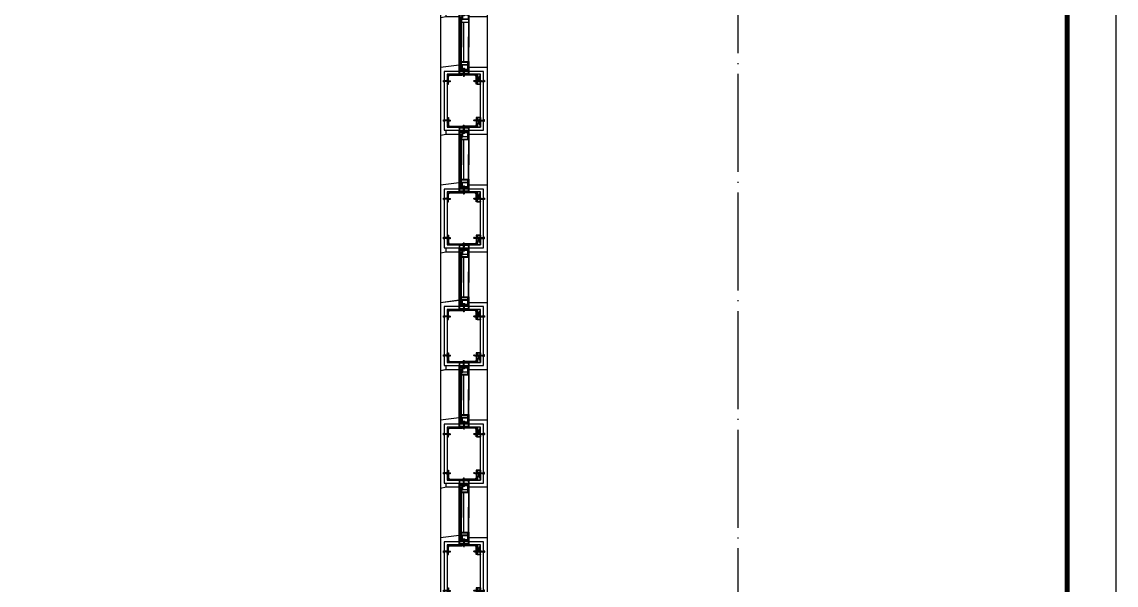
# Model space of a CAD drawing. Extents: x 6843040 to 15500510, y -6507076 to -4940511.
# Drawn here: x 7660566 to 7666151, y -6167665 to -6164792 of the extents above; entities that cross this region are included whole.
import ezdxf

# ---------------------------------------------------------------- set-up
doc = ezdxf.new("R2010")
doc.units = 0
doc.header["$LTSCALE"] = 1000
doc.header["$MEASUREMENT"] = 0
for name, pattern in [('CENTER', [50.8, 31.75, -6.35, 6.35, -6.35]), ('DASHED', [0.75, 0.5, -0.25]), ('DOTE', [2.42, 2, -0.2, 0.02, -0.2]), ('LG', [4.1, 4, 0.1])]:
    doc.linetypes.add(name, pattern=pattern)
for name, color, linetype in [('COLUMN', 10, 'Continuous'), ('DOTE', 8, 'DOTE'), ('GC', 3, 'Continuous'), ('LT-dim 1', 3, 'Continuous'), ('LT-dim 1000', 3, 'Continuous'), ('LT-石材', 32, 'Continuous'), ('LT-紧固件', 253, 'Continuous'), ('LT-细线', 1, 'Continuous'), ('LT_紧固件', 13, 'Continuous'), ('PUB_TITLE', 4, 'Continuous'), ('WINDOW', 4, 'Continuous'), ('XC', 61, 'Continuous'), ('XINGCAI', 4, 'LG'), ('XX', 8, 'DASHED'), ('批荡层', 213, 'Continuous'), ('金属填充', 9, 'Continuous')]:
    doc.layers.add(name, color=color, linetype=linetype)
doc.layers.add('KSD-Glass(玻璃)', color=10, linetype='Continuous', lineweight=25)
doc.layers.add('KSD-Hatch（填充）', color=8, linetype='Continuous', lineweight=5)
pattern_1 = [(45, (-6212581.3188, 145460.77), (0.5051394068, 1.852177825), [2.38125, -0.47625, 0, -0.47625])]

# ---------------------------------------------------------------- blocks, each defined once
blk = doc.blocks.new('*U299')
at = {"layer": 'KSD-Glass(玻璃)'}
blk.add_lwpolyline([(-155.4, 10.5), (-1, 10.5), (0, 9.5), (0, 5.5), (-1, 4.5), (-155.4, 4.5)], dxfattribs=at)
at = {"layer": 'KSD-Hatch（填充）'}
for p, q in [((0, 9.5), (-155.4, 9.5)), ((0, 5.5), (-155.4, 5.5))]:
    blk.add_line(p, q, dxfattribs=at)
blk = doc.blocks.new('ST4.8×32六角法兰面自攻自钻螺钉')
at = {"layer": 'LT-紧固件', "color": 1, "linetype": 'CENTER', "ltscale": 3}
blk.add_line((-5.1, 0), (33, 0), dxfattribs=at)
at = {"layer": 'LT-紧固件', "linetype": 'ByBlock', "ltscale": 5}
for p, q in [((-4.5, 2.7), (-4.5, -2.7)), ((-4, 3.6), (-1, 3.6)), ((-4, 1.8), (-1, 1.8)), ((-0.8, 4.9), (-1, 3.6)), ((-1, 3.6), (-1, -3.6)), ((-0.8, 2.2), (-1, 1.8)), ((-0.8, 4.9), (-0.8, -4.9)), ((-0.5, 5.2), (0, 5.2)), ((0, 5.2), (0, -5.2)), ((2.2, 1.8), (0, 1.8)), ((2.6, 2.4), (2.2, 1.8)), ((2.7, -1.8), (2.2, 1.8)), ((2.6, 2.4), (3, 1.8)), ((3.1, -2.4), (2.6, 2.4)), ((3.8, 1.8), (3, 1.8)), ((3.5, -1.8), (3, 1.8)), ((4.2, 2.4), (3.8, 1.8)), ((4.3, -1.8), (3.8, 1.8)), ((4.2, 2.4), (4.6, 1.8)), ((4.7, -2.4), (4.2, 2.4)), ((5.4, 1.8), (4.6, 1.8)), ((5.1, -1.8), (4.6, 1.8)), ((5.8, 2.4), (5.4, 1.8)), ((5.9, -1.8), (5.4, 1.8)), ((5.8, 2.4), (6.2, 1.8)), ((6.3, -2.4), (5.8, 2.4)), ((7, 1.8), (6.2, 1.8)), ((6.7, -1.8), (6.2, 1.8)), ((7.4, 2.4), (7, 1.8)), ((7.5, -1.8), (7, 1.8)), ((7.4, 2.4), (7.8, 1.8)), ((7.9, -2.4), (7.4, 2.4)), ((8.6, 1.8), (7.8, 1.8)), ((8.3, -1.8), (7.8, 1.8)), ((9, 2.4), (8.6, 1.8)), ((9.1, -1.8), (8.6, 1.8)), ((9, 2.4), (9.4, 1.8)), ((9.5, -2.4), (9, 2.4)), ((10.2, 1.8), (9.4, 1.8)), ((9.9, -1.8), (9.4, 1.8)), ((10.6, 2.4), (10.2, 1.8)), ((10.7, -1.8), (10.2, 1.8)), ((10.6, 2.4), (11, 1.8)), ((11.1, -2.4), (10.6, 2.4)), ((11.8, 1.8), (11, 1.8)), ((11.5, -1.8), (11, 1.8)), ((12.2, 2.4), (11.8, 1.8)), ((12.3, -1.8), (11.8, 1.8)), ((12.7, -2.4), (12.2, 2.4)), ((12.2, 2.4), (12.6, 1.8)), ((13.1, -1.8), (12.6, 1.8)), ((13.4, 1.8), (12.6, 1.8)), ((13.8, 2.4), (13.4, 1.8)), ((13.9, -1.8), (13.4, 1.8)), ((14.3, -2.4), (13.8, 2.4)), ((13.8, 2.4), (14.2, 1.8)), ((14.7, -1.8), (14.2, 1.8)), ((15, 1.8), (14.2, 1.8)), ((15.4, 2.4), (15, 1.8)), ((15.5, -1.8), (15, 1.8)), ((15.9, -2.4), (15.4, 2.4)), ((15.4, 2.4), (15.8, 1.8)), ((16.3, -1.8), (15.8, 1.8)), ((16.6, 1.8), (15.8, 1.8)), ((17, 2.4), (16.6, 1.8)), ((17.1, -1.8), (16.6, 1.8)), ((17.5, -2.4), (17, 2.4)), ((17, 2.4), (17.4, 1.8)), ((17.9, -1.8), (17.4, 1.8)), ((18.2, 1.8), (17.4, 1.8)), ((18.6, 2.4), (18.2, 1.8)), ((18.7, -1.8), (18.2, 1.8)), ((18.6, 2.4), (19, 1.8)), ((19.1, -2.4), (18.6, 2.4)), ((19.5, -1.8), (19, 1.8)), ((19.8, 1.8), (19, 1.8)), ((20.2, 2.4), (19.8, 1.8)), ((20.3, -1.8), (19.8, 1.8)), ((20.2, 2.4), (20.6, 1.8)), ((20.7, -2.4), (20.2, 2.4)), ((21.4, 1.8), (20.6, 1.8)), ((21.1, -1.8), (20.6, 1.8)), ((21.8, 2.4), (21.4, 1.8)), ((21.9, -1.8), (21.4, 1.8)), ((22.3, -2.4), (21.8, 2.4)), ((21.8, 2.4), (22.2, 1.8)), ((23, 1.8), (22.2, 1.8)), ((22.7, -1.8), (22.2, 1.8)), ((23.4, 2.4), (23, 1.8)), ((23.2, 0.4), (23, 1.8)), ((23.6, 0.7), (23.4, 2.4)), ((23.4, 2.4), (23.8, 1.8)), ((24.6, 1.8), (23.8, 1.8)), ((23.9, 0.7), (23.8, 1.8)), ((25, 2.4), (24.6, 1.8)), ((24.8, 0.7), (24.6, 1.8)), ((25.2, 0.7), (25, 2.4)), ((25, 2.4), (25.4, 1.8)), ((25.5, 0.7), (25.4, 1.8)), ((25.4, 1.8), (30.6, 1.8)), ((32, 0), (30.6, 1.8)), ((32, 0), (30.6, -1.8)), ((-4, -1.8), (-1, -1.8)), ((-4, -3.6), (-1, -3.6)), ((-0.8, -2.3), (-1, -1.8)), ((-0.8, -4.9), (-1, -3.6)), ((-0.5, -5.2), (0, -5.2)), ((1.1, -1.8), (0, -1.8)), ((1, -0.9), (1.7, -0.7)), ((1.1, -1.8), (1, -0.9)), ((1.5, -2.4), (1.1, -1.8)), ((1.5, -2.4), (1.3, -0.8)), ((1.5, -2.4), (1.9, -1.8)), ((1.9, -1.8), (1.7, -0.7)), ((2.7, -1.8), (1.9, -1.8)), ((3.1, -2.4), (2.7, -1.8)), ((3.1, -2.4), (3.5, -1.8)), ((4.3, -1.8), (3.5, -1.8)), ((4.7, -2.4), (4.3, -1.8)), ((4.7, -2.4), (5.1, -1.8)), ((5.9, -1.8), (5.1, -1.8)), ((6.3, -2.4), (5.9, -1.8)), ((6.3, -2.4), (6.7, -1.8)), ((7.5, -1.8), (6.7, -1.8)), ((7.9, -2.4), (7.5, -1.8)), ((7.9, -2.4), (8.3, -1.8)), ((9.1, -1.8), (8.3, -1.8)), ((9.5, -2.4), (9.1, -1.8)), ((9.5, -2.4), (9.9, -1.8)), ((10.7, -1.8), (9.9, -1.8)), ((11.1, -2.4), (10.7, -1.8)), ((11.1, -2.4), (11.5, -1.8)), ((12.3, -1.8), (11.5, -1.8)), ((12.7, -2.4), (12.3, -1.8)), ((12.7, -2.4), (13.1, -1.8)), ((13.9, -1.8), (13.1, -1.8)), ((14.3, -2.4), (13.9, -1.8)), ((14.3, -2.4), (14.7, -1.8)), ((15.5, -1.8), (14.7, -1.8)), ((15.9, -2.4), (15.5, -1.8)), ((15.9, -2.4), (16.3, -1.8)), ((17.1, -1.8), (16.3, -1.8)), ((17.5, -2.4), (17.1, -1.8)), ((17.5, -2.4), (17.9, -1.8)), ((18.7, -1.8), (17.9, -1.8)), ((19.1, -2.4), (18.7, -1.8)), ((19.1, -2.4), (19.5, -1.8)), ((20.3, -1.8), (19.5, -1.8)), ((20.7, -2.4), (20.3, -1.8)), ((20.7, -2.4), (21.1, -1.8)), ((21.9, -1.8), (21.1, -1.8)), ((22.3, -2.4), (21.9, -1.8)), ((22.3, -2.4), (22.7, -1.8)), ((23.5, -1.8), (22.7, -1.8)), ((23.5, -1.8), (23.4, -0.9)), ((23.9, -2.4), (23.5, -1.8)), ((23.9, -2.4), (23.8, -1.3)), ((23.9, -2.4), (24.3, -1.8)), ((24.3, -1.8), (24.2, -1.3)), ((25.1, -1.8), (24.3, -1.8)), ((25.1, -1.8), (25.1, -1.5)), ((25.5, -2.4), (25.1, -1.8)), ((25.5, -2.4), (25.4, -1.5)), ((25.5, -2.4), (25.9, -1.8)), ((25.9, -1.8), (25.8, -1.6)), ((27.2, -1.8), (25.9, -1.8)), ((27.2, -1.8), (30.6, -1.8))]:
    blk.add_line(p, q, dxfattribs=at)
blk.add_lwpolyline([(32, 0), (26.3, 0.7), (23.5, 0.7, 0.417657), (23.2, 0.4, 0.083367), (23.5, -1.2), (27.2, -1.8)], format="xyb", dxfattribs=at)
for centre, radius, start, end in [((-3.2, 2.7), 1.2, 131.8376, 228.1624), ((-0.2, 0), 4.21, 154.8069, 205.1931), ((-0.5, 4.9), 0.3, 90, 180), ((-3.2, -2.7), 1.2, 131.8376, 228.1624), ((-0.5, -4.9), 0.3, 180, 270)]:
    blk.add_arc(centre, radius, start, end, dxfattribs=at)
blk = doc.blocks.new('LT-BLK-20221202110015', base_point=(183201.9, -209751))
at = {"layer": 'LT-细线'}
h = blk.add_hatch(dxfattribs=at)
h.set_pattern_fill('NET', color=256, scale=0.3, angle=45, style=0)
h.set_pattern_definition([(45, (0, 0), (-0.673519209, 0.673519209), []), (135, (0, 0), (-0.673519209, -0.673519209), [])])
h.paths.add_polyline_path([(183191.9, -209768), (183211.9, -209768), (183211.9, -209766), (183191.9, -209766)])
blk.add_lwpolyline([(183191.9, -209768), (183211.9, -209768), (183211.9, -209766), (183191.9, -209766)], close=True, dxfattribs=at)
at = {"layer": 'LT_紧固件', "xscale": -1, "rotation": 90}
blk.add_blockref('ST4.8×32六角法兰面自攻自钻螺钉', (183201.9, -209751), dxfattribs=at)
blk = doc.blocks.new('L75×50×5角钢')
at = {"layer": '金属填充'}
h = blk.add_hatch(dxfattribs=at)
h.set_pattern_fill('ANSI32', color=256, scale=0.9, style=0)
h.set_pattern_definition([(45, (90.133, -645.646), (-6.06167, 6.06167), []), (45, (94.174, -645.646), (-6.06167, 6.06167), [])])
h.paths.add_polyline_path([(48.3, 5), (13, 5, -0.414214), (5, 13), (5, 73.3, 0.414214), (3.3, 75), (0, 75), (0, 0), (50, 0), (50, 3.3, 0.414214)])
blk.add_lwpolyline([(50, 0), (50, 3.3, 0.414214), (48.3, 5), (13, 5, -0.414214), (5, 13), (5, 73.3, 0.414214), (3.3, 75), (0, 75), (0, 0)], format="xyb", close=True)
blk = doc.blocks.new('ST4.8×38盘头自攻螺钉')
at = {"layer": 'LT-紧固件', "color": 1, "linetype": 'CENTER', "ltscale": 3}
blk.add_line((-5.4, 0), (38.7, 0), dxfattribs=at)
at = {"layer": 'LT-紧固件', "linetype": 'ByBlock', "ltscale": 5}
for p, q in [((0, 1.6), (0.2, 1.6)), ((1, -2.4), (0.4, 2.4)), ((0.8, 1.6), (1.8, 1.6)), ((2.6, -2.4), (2, 2.4)), ((2.4, 1.6), (3.4, 1.6)), ((4.2, -2.4), (3.6, 2.4)), ((4, 1.6), (5, 1.6)), ((5.8, -2.4), (5.2, 2.4)), ((5.6, 1.6), (6.6, 1.6)), ((7.4, -2.4), (6.8, 2.4)), ((7.2, 1.6), (8.2, 1.6)), ((9, -2.4), (8.4, 2.4)), ((8.8, 1.6), (9.8, 1.6)), ((10.6, -2.4), (10, 2.4)), ((10.4, 1.6), (11.4, 1.6)), ((12.2, -2.4), (11.6, 2.4)), ((12, 1.6), (13, 1.6)), ((13.8, -2.4), (13.2, 2.4)), ((13.6, 1.6), (14.6, 1.6)), ((15.4, -2.4), (14.8, 2.4)), ((15.2, 1.6), (16.2, 1.6)), ((17, -2.4), (16.4, 2.4)), ((16.8, 1.6), (17.8, 1.6)), ((18.6, -2.4), (18, 2.4)), ((18.4, 1.6), (19.4, 1.6)), ((20.2, -2.4), (19.6, 2.4)), ((20, 1.6), (21, 1.6)), ((21.8, -2.4), (21.2, 2.4)), ((21.6, 1.6), (22.6, 1.6)), ((23.4, -2.4), (22.8, 2.4)), ((23.2, 1.6), (24.2, 1.6)), ((25, -2.4), (24.4, 2.4)), ((24.8, 1.6), (25.8, 1.6)), ((26.6, -2.4), (26, 2.4)), ((26.4, 1.6), (27.4, 1.6)), ((28.2, -2.4), (27.6, 2.4)), ((28, 1.6), (29, 1.6)), ((29.8, -2.4), (29.2, 2.4)), ((29.6, 1.6), (30.6, 1.6)), ((31.4, -2.4), (30.8, 2.4)), ((31.2, 1.6), (32.2, 1.6)), ((33, -2.4), (32.4, 2.4)), ((32.8, 1.6), (33.8, 1.6)), ((34.6, -2.4), (34, 2.4)), ((36.1, -1.9), (35.6, 2)), ((0, -1.6), (0.6, -1.6)), ((1.2, -1.6), (2.2, -1.6)), ((2.8, -1.6), (3.8, -1.6)), ((4.4, -1.6), (5.4, -1.6)), ((6, -1.6), (7, -1.6)), ((7.6, -1.6), (8.6, -1.6)), ((9.2, -1.6), (10.2, -1.6)), ((10.8, -1.6), (11.8, -1.6)), ((12.4, -1.6), (13.4, -1.6)), ((14, -1.6), (15, -1.6)), ((15.6, -1.6), (16.6, -1.6)), ((17.2, -1.6), (18.2, -1.6)), ((18.8, -1.6), (19.8, -1.6)), ((20.4, -1.6), (21.4, -1.6)), ((22, -1.6), (23, -1.6)), ((23.6, -1.6), (24.6, -1.6)), ((25.2, -1.6), (26.2, -1.6)), ((26.8, -1.6), (27.8, -1.6)), ((28.4, -1.6), (29.4, -1.6)), ((30, -1.6), (31, -1.6)), ((31.6, -1.6), (32.6, -1.6)), ((33.2, -1.6), (34.2, -1.6))]:
    blk.add_line(p, q, dxfattribs=at)
blk.add_lwpolyline([(-1.9, 4.8), (0, 4.8), (0, -4.8), (-1.9, -4.8, -0.180502), (-3.7, -0.2), (-3.3, -0.2), (-3.3, 0.2), (-3.7, 0.2, -0.180502)], format="xyb", close=True, dxfattribs=at)
blk.add_lwpolyline([(-3.3, -2.4), (0, 0), (-3.3, 2.4)], dxfattribs=at)
for points in [[(0.2, 1.6), (0.4, 2.4), (0.8, 1.6), (1.2, -1.6), (1, -2.4), (0.6, -1.6)], [(1.8, 1.6), (2, 2.4), (2.4, 1.6), (2.8, -1.6), (2.6, -2.4), (2.2, -1.6)], [(3.4, 1.6), (3.6, 2.4), (4, 1.6), (4.4, -1.6), (4.2, -2.4), (3.8, -1.6)], [(5, 1.6), (5.2, 2.4), (5.6, 1.6), (6, -1.6), (5.8, -2.4), (5.4, -1.6)], [(6.6, 1.6), (6.8, 2.4), (7.2, 1.6), (7.6, -1.6), (7.4, -2.4), (7, -1.6)], [(8.2, 1.6), (8.4, 2.4), (8.8, 1.6), (9.2, -1.6), (9, -2.4), (8.6, -1.6)], [(9.8, 1.6), (10, 2.4), (10.4, 1.6), (10.8, -1.6), (10.6, -2.4), (10.2, -1.6)], [(11.4, 1.6), (11.6, 2.4), (12, 1.6), (12.4, -1.6), (12.2, -2.4), (11.8, -1.6)], [(13, 1.6), (13.2, 2.4), (13.6, 1.6), (14, -1.6), (13.8, -2.4), (13.4, -1.6)], [(14.6, 1.6), (14.8, 2.4), (15.2, 1.6), (15.6, -1.6), (15.4, -2.4), (15, -1.6)], [(16.2, 1.6), (16.4, 2.4), (16.8, 1.6), (17.2, -1.6), (17, -2.4), (16.6, -1.6)], [(17.8, 1.6), (18, 2.4), (18.4, 1.6), (18.8, -1.6), (18.6, -2.4), (18.2, -1.6)], [(19.4, 1.6), (19.6, 2.4), (20, 1.6), (20.4, -1.6), (20.2, -2.4), (19.8, -1.6)], [(21, 1.6), (21.2, 2.4), (21.6, 1.6), (22, -1.6), (21.8, -2.4), (21.4, -1.6)], [(22.6, 1.6), (22.8, 2.4), (23.2, 1.6), (23.6, -1.6), (23.4, -2.4), (23, -1.6)], [(24.2, 1.6), (24.4, 2.4), (24.8, 1.6), (25.2, -1.6), (25, -2.4), (24.6, -1.6)], [(25.8, 1.6), (26, 2.4), (26.4, 1.6), (26.8, -1.6), (26.6, -2.4), (26.2, -1.6)], [(27.4, 1.6), (27.6, 2.4), (28, 1.6), (28.4, -1.6), (28.2, -2.4), (27.8, -1.6)], [(29, 1.6), (29.2, 2.4), (29.6, 1.6), (30, -1.6), (29.8, -2.4), (29.4, -1.6)], [(30.6, 1.6), (30.8, 2.4), (31.2, 1.6), (31.6, -1.6), (31.4, -2.4), (31, -1.6)], [(32.2, 1.6), (32.4, 2.4), (32.8, 1.6), (33.2, -1.6), (33, -2.4), (32.6, -1.6)], [(33.8, 1.6), (34, 2.4), (34.4, 1.6), (34.8, -1.5), (34.6, -2.4), (34.2, -1.6)], [(36.1, -1.9), (35.7, -1.1), (35.4, 1.3), (35.6, 2), (36.1, 1), (36.3, -0.9)]]:
    blk.add_lwpolyline(points, close=True, dxfattribs=at)
blk.add_lwpolyline([(36.3, -0.9, 0.034309), (38, 0, 0.038859), (36.1, 1)], format="xyb", dxfattribs=at)
for centre, start, end in [((30.6, -11.9), 69.9187, 74.2786), ((30.6, 11.9), 287.3287, 291.377)]:
    blk.add_arc(centre, 14, start, end, dxfattribs=at)
blk = doc.blocks.new('ST4.8×50六角法兰面自攻自钻螺钉')
at = {"layer": 'LT-紧固件', "color": 1, "linetype": 'CENTER', "ltscale": 3}
blk.add_line((-5.1, 0), (51, 0), dxfattribs=at)
at = {"layer": 'LT-紧固件', "linetype": 'ByBlock', "ltscale": 5}
for p, q in [((-4.5, 2.7), (-4.5, -2.7)), ((-4, 3.6), (-1.1, 3.6)), ((-4, 1.8), (-1.1, 1.8)), ((-1.1, 3.6), (-1.1, -3.6)), ((-0.8, 4.9), (-1.1, 3.6)), ((-0.8, 2.2), (-1.1, 1.8)), ((-0.8, 4.9), (-0.8, -4.9)), ((-0.5, 5.2), (0, 5.2)), ((0, 5.2), (0, -5.2)), ((1, 1.8), (0, 1.8)), ((1.4, 2.4), (1, 1.8)), ((1.5, -1.8), (1, 1.8)), ((1.9, -2.4), (1.4, 2.4)), ((1.4, 2.4), (1.8, 1.8)), ((2.6, 1.8), (1.8, 1.8)), ((2.3, -1.8), (1.8, 1.8)), ((3, 2.4), (2.6, 1.8)), ((3.1, -1.8), (2.6, 1.8)), ((3, 2.4), (3.4, 1.8)), ((3.5, -2.4), (3, 2.4)), ((4.2, 1.8), (3.4, 1.8)), ((3.9, -1.8), (3.4, 1.8)), ((4.6, 2.4), (4.2, 1.8)), ((4.7, -1.8), (4.2, 1.8)), ((4.6, 2.4), (5, 1.8)), ((5.1, -2.4), (4.6, 2.4)), ((5.8, 1.8), (5, 1.8)), ((5.5, -1.8), (5, 1.8)), ((6.2, 2.4), (5.8, 1.8)), ((6.3, -1.8), (5.8, 1.8)), ((6.2, 2.4), (6.6, 1.8)), ((6.7, -2.4), (6.2, 2.4)), ((7.4, 1.8), (6.6, 1.8)), ((7.1, -1.8), (6.6, 1.8)), ((7.8, 2.4), (7.4, 1.8)), ((7.9, -1.8), (7.4, 1.8)), ((8.3, -2.4), (7.8, 2.4)), ((7.8, 2.4), (8.2, 1.8)), ((8.7, -1.8), (8.2, 1.8)), ((9, 1.8), (8.2, 1.8)), ((9.4, 2.4), (9, 1.8)), ((9.5, -1.8), (9, 1.8)), ((9.9, -2.4), (9.4, 2.4)), ((9.4, 2.4), (9.8, 1.8)), ((10.3, -1.8), (9.8, 1.8)), ((10.6, 1.8), (9.8, 1.8)), ((11, 2.4), (10.6, 1.8)), ((11.1, -1.8), (10.6, 1.8)), ((11.5, -2.4), (11, 2.4)), ((11, 2.4), (11.4, 1.8)), ((11.9, -1.8), (11.4, 1.8)), ((12.2, 1.8), (11.4, 1.8)), ((12.6, 2.4), (12.2, 1.8)), ((12.7, -1.8), (12.2, 1.8)), ((13.1, -2.4), (12.6, 2.4)), ((12.6, 2.4), (13, 1.8)), ((13.5, -1.8), (13, 1.8)), ((13.8, 1.8), (13, 1.8)), ((14.2, 2.4), (13.8, 1.8)), ((14.3, -1.8), (13.8, 1.8)), ((14.7, -2.4), (14.2, 2.4)), ((14.2, 2.4), (14.6, 1.8)), ((15.1, -1.8), (14.6, 1.8)), ((15.4, 1.8), (14.6, 1.8)), ((15.8, 2.4), (15.4, 1.8)), ((15.9, -1.8), (15.4, 1.8)), ((15.8, 2.4), (16.2, 1.8)), ((16.3, -2.4), (15.8, 2.4)), ((17, 1.8), (16.2, 1.8)), ((16.7, -1.8), (16.2, 1.8)), ((17.4, 2.4), (17, 1.8)), ((17.5, -1.8), (17, 1.8)), ((17.4, 2.4), (17.8, 1.8)), ((17.9, -2.4), (17.4, 2.4)), ((18.6, 1.8), (17.8, 1.8)), ((18.3, -1.8), (17.8, 1.8)), ((19, 2.4), (18.6, 1.8)), ((19.1, -1.8), (18.6, 1.8)), ((19, 2.4), (19.4, 1.8)), ((19.5, -2.4), (19, 2.4)), ((20.2, 1.8), (19.4, 1.8)), ((19.9, -1.8), (19.4, 1.8)), ((20.6, 2.4), (20.2, 1.8)), ((20.7, -1.8), (20.2, 1.8)), ((21.1, -2.4), (20.6, 2.4)), ((20.6, 2.4), (21, 1.8)), ((21.5, -1.8), (21, 1.8)), ((21.8, 1.8), (21, 1.8)), ((22.2, 2.4), (21.8, 1.8)), ((22.3, -1.8), (21.8, 1.8)), ((22.7, -2.4), (22.2, 2.4)), ((22.2, 2.4), (22.6, 1.8)), ((23.1, -1.8), (22.6, 1.8)), ((23.4, 1.8), (22.6, 1.8)), ((23.8, 2.4), (23.4, 1.8)), ((23.9, -1.8), (23.4, 1.8)), ((24.3, -2.4), (23.8, 2.4)), ((23.8, 2.4), (24.2, 1.8)), ((24.7, -1.8), (24.2, 1.8)), ((25, 1.8), (24.2, 1.8)), ((25.4, 2.4), (25, 1.8)), ((25.5, -1.8), (25, 1.8)), ((25.9, -2.4), (25.4, 2.4)), ((25.4, 2.4), (25.8, 1.8)), ((26.3, -1.8), (25.8, 1.8)), ((26.6, 1.8), (25.8, 1.8)), ((27, 2.4), (26.6, 1.8)), ((27.1, -1.8), (26.6, 1.8)), ((27.5, -2.4), (27, 2.4)), ((27, 2.4), (27.4, 1.8)), ((27.9, -1.8), (27.4, 1.8)), ((28.2, 1.8), (27.4, 1.8)), ((28.6, 2.4), (28.2, 1.8)), ((28.7, -1.8), (28.2, 1.8)), ((29.1, -2.4), (28.6, 2.4)), ((28.6, 2.4), (29, 1.8)), ((29.5, -1.8), (29, 1.8)), ((29.8, 1.8), (29, 1.8)), ((30.2, 2.4), (29.8, 1.8)), ((30.3, -1.8), (29.8, 1.8)), ((30.2, 2.4), (30.6, 1.8)), ((30.7, -2.4), (30.2, 2.4)), ((31.4, 1.8), (30.6, 1.8)), ((31.1, -1.8), (30.6, 1.8)), ((31.8, 2.4), (31.4, 1.8)), ((31.9, -1.8), (31.4, 1.8)), ((31.8, 2.4), (32.2, 1.8)), ((32.3, -2.4), (31.8, 2.4)), ((33, 1.8), (32.2, 1.8)), ((32.7, -1.8), (32.2, 1.8)), ((33.4, 2.4), (33, 1.8)), ((33.5, -1.8), (33, 1.8)), ((33.4, 2.4), (33.8, 1.8)), ((33.9, -2.4), (33.4, 2.4)), ((34.6, 1.8), (33.8, 1.8)), ((34.3, -1.8), (33.8, 1.8)), ((35, 2.4), (34.6, 1.8)), ((35.1, -1.8), (34.6, 1.8)), ((35, 2.4), (35.4, 1.8)), ((35.5, -2.4), (35, 2.4)), ((36.2, 1.8), (35.4, 1.8)), ((35.9, -1.8), (35.4, 1.8)), ((36.6, 2.4), (36.2, 1.8)), ((36.7, -1.8), (36.2, 1.8)), ((37.1, -2.4), (36.6, 2.4)), ((36.6, 2.4), (37, 1.8)), ((37.5, -1.8), (37, 1.8)), ((37.8, 1.8), (37, 1.8)), ((38.2, 2.4), (37.8, 1.8)), ((38.3, -1.8), (37.8, 1.8)), ((38.7, -2.4), (38.2, 2.4)), ((38.2, 2.4), (38.6, 1.8)), ((39.1, -1.8), (38.6, 1.8)), ((39.4, 1.8), (38.6, 1.8)), ((39.8, 2.4), (39.4, 1.8)), ((39.9, -1.8), (39.4, 1.8)), ((39.8, 2.4), (40.2, 1.8)), ((40.3, -2.4), (39.8, 2.4)), ((40.7, -1.8), (40.2, 1.8)), ((41, 1.8), (40.2, 1.8)), ((41.4, 2.4), (41, 1.8)), ((41.2, 0.4), (41, 1.8)), ((41.4, 2.4), (41.8, 1.8)), ((41.6, 0.7), (41.4, 2.4)), ((41.9, 0.7), (41.8, 1.8)), ((42.6, 1.8), (41.8, 1.8)), ((43, 2.4), (42.6, 1.8)), ((42.8, 0.7), (42.6, 1.8)), ((43, 2.4), (43.4, 1.8)), ((43.2, 0.7), (43, 2.4)), ((43.5, 0.7), (43.4, 1.8)), ((43.4, 1.8), (48.6, 1.8)), ((50, 0), (48.6, 1.8)), ((50, 0), (48.6, -1.8)), ((-4, -1.8), (-1.1, -1.8)), ((-4, -3.6), (-1.1, -3.6)), ((-0.8, -4.9), (-1.1, -3.6)), ((-0.8, -2.3), (-1.1, -1.8)), ((-0.5, -5.2), (0, -5.2)), ((1.5, -1.8), (0, -1.8)), ((1.9, -2.4), (1.5, -1.8)), ((1.9, -2.4), (2.3, -1.8)), ((3.1, -1.8), (2.3, -1.8)), ((3.5, -2.4), (3.1, -1.8)), ((3.5, -2.4), (3.9, -1.8)), ((4.7, -1.8), (3.9, -1.8)), ((5.1, -2.4), (4.7, -1.8)), ((5.1, -2.4), (5.5, -1.8)), ((6.3, -1.8), (5.5, -1.8)), ((6.7, -2.4), (6.3, -1.8)), ((6.7, -2.4), (7.1, -1.8)), ((7.9, -1.8), (7.1, -1.8)), ((8.3, -2.4), (7.9, -1.8)), ((8.3, -2.4), (8.7, -1.8)), ((9.5, -1.8), (8.7, -1.8)), ((9.9, -2.4), (9.5, -1.8)), ((9.9, -2.4), (10.3, -1.8)), ((11.1, -1.8), (10.3, -1.8)), ((11.5, -2.4), (11.1, -1.8)), ((11.5, -2.4), (11.9, -1.8)), ((12.7, -1.8), (11.9, -1.8)), ((13.1, -2.4), (12.7, -1.8)), ((13.1, -2.4), (13.5, -1.8)), ((14.3, -1.8), (13.5, -1.8)), ((14.7, -2.4), (14.3, -1.8)), ((14.7, -2.4), (15.1, -1.8)), ((15.9, -1.8), (15.1, -1.8)), ((16.3, -2.4), (15.9, -1.8)), ((16.3, -2.4), (16.7, -1.8)), ((17.5, -1.8), (16.7, -1.8)), ((17.9, -2.4), (17.5, -1.8)), ((17.9, -2.4), (18.3, -1.8)), ((19.1, -1.8), (18.3, -1.8)), ((19.5, -2.4), (19.1, -1.8)), ((19.5, -2.4), (19.9, -1.8)), ((20.7, -1.8), (19.9, -1.8)), ((21.1, -2.4), (20.7, -1.8)), ((21.1, -2.4), (21.5, -1.8)), ((22.3, -1.8), (21.5, -1.8)), ((22.7, -2.4), (22.3, -1.8)), ((22.7, -2.4), (23.1, -1.8)), ((23.9, -1.8), (23.1, -1.8)), ((24.3, -2.4), (23.9, -1.8)), ((24.3, -2.4), (24.7, -1.8)), ((25.5, -1.8), (24.7, -1.8)), ((25.9, -2.4), (25.5, -1.8)), ((25.9, -2.4), (26.3, -1.8)), ((27.1, -1.8), (26.3, -1.8)), ((27.5, -2.4), (27.1, -1.8)), ((27.5, -2.4), (27.9, -1.8)), ((28.7, -1.8), (27.9, -1.8)), ((29.1, -2.4), (28.7, -1.8)), ((29.1, -2.4), (29.5, -1.8)), ((30.3, -1.8), (29.5, -1.8)), ((30.7, -2.4), (30.3, -1.8)), ((30.7, -2.4), (31.1, -1.8)), ((31.9, -1.8), (31.1, -1.8)), ((32.3, -2.4), (31.9, -1.8)), ((32.3, -2.4), (32.7, -1.8)), ((33.5, -1.8), (32.7, -1.8)), ((33.9, -2.4), (33.5, -1.8)), ((33.9, -2.4), (34.3, -1.8)), ((35.1, -1.8), (34.3, -1.8)), ((35.5, -2.4), (35.1, -1.8)), ((35.5, -2.4), (35.9, -1.8)), ((36.7, -1.8), (35.9, -1.8)), ((37.1, -2.4), (36.7, -1.8)), ((37.1, -2.4), (37.5, -1.8)), ((38.3, -1.8), (37.5, -1.8)), ((38.7, -2.4), (38.3, -1.8)), ((38.7, -2.4), (39.1, -1.8)), ((39.9, -1.8), (39.1, -1.8)), ((40.3, -2.4), (39.9, -1.8)), ((40.3, -2.4), (40.7, -1.8)), ((41.5, -1.8), (40.7, -1.8)), ((41.5, -1.8), (41.4, -0.9)), ((41.9, -2.4), (41.5, -1.8)), ((41.9, -2.4), (41.8, -1.3)), ((41.9, -2.4), (42.3, -1.8)), ((42.3, -1.8), (42.2, -1.3)), ((43.1, -1.8), (42.3, -1.8)), ((43.1, -1.8), (43.1, -1.5)), ((43.5, -2.4), (43.1, -1.8)), ((43.5, -2.4), (43.4, -1.5)), ((43.5, -2.4), (43.9, -1.8)), ((43.9, -1.8), (43.8, -1.6)), ((45.2, -1.8), (43.9, -1.8)), ((45.2, -1.8), (48.6, -1.8))]:
    blk.add_line(p, q, dxfattribs=at)
blk.add_lwpolyline([(50, 0), (44.3, 0.7), (41.5, 0.7, 0.417657), (41.2, 0.4, 0.083367), (41.5, -1.2), (45.2, -1.8)], format="xyb", dxfattribs=at)
for centre, radius, start, end in [((-3.2, 2.7), 1.2, 131.8376, 228.1624), ((-0.2, 0), 4.21, 154.8069, 205.1931), ((-0.5, 4.9), 0.3, 90, 180), ((-3.2, -2.7), 1.2, 131.8376, 228.1624), ((-0.5, -4.9), 0.3, 180, 270)]:
    blk.add_arc(centre, radius, start, end, dxfattribs=at)
blk = doc.blocks.new('*U298')
at = {"layer": 'KSD-Glass(玻璃)'}
blk.add_lwpolyline([(-155.4, 10.5), (-1, 10.5), (0, 9.5), (0, 5.5), (-1, 4.5), (-155.4, 4.5)], dxfattribs=at)
at = {"layer": 'KSD-Hatch（填充）'}
for p, q in [((0, 9.5), (-155.4, 9.5)), ((0, 5.5), (-155.4, 5.5))]:
    blk.add_line(p, q, dxfattribs=at)
blk = doc.blocks.new('LT-BLK-20240923152247', base_point=(-4965272.5, -268191.4))
at = {"layer": 'LT-dim 1'}
h = blk.add_hatch(dxfattribs=at)
h.set_pattern_fill('ANSI36', color=256, scale=0.3)
h.set_pattern_definition(pattern_1)
h.paths.add_polyline_path([(-4965190.3, -268155.1, -0.24104), (-4965194.5, -268157.4), (-4965193.7, -268157.4), (-4965193.7, -268158.5), (-4965190.3, -268158.5)])
h = blk.add_hatch(dxfattribs=at)
h.set_pattern_fill('ANSI36', color=256, scale=0.3)
h.set_pattern_definition(pattern_1)
h.paths.add_polyline_path([(-4965184.3, -268155.1, 0.24104), (-4965180.2, -268157.4), (-4965180.9, -268157.4), (-4965180.9, -268158.5), (-4965184.3, -268158.5)])
h = blk.add_hatch(dxfattribs=at)
h.set_pattern_fill('ANSI36', color=256, scale=0.3)
h.set_pattern_definition(pattern_1)
h.paths.add_polyline_path([(-4965190.3, -268527.6, 0.24104), (-4965194.5, -268525.4), (-4965193.7, -268525.4), (-4965193.7, -268524.2), (-4965190.3, -268524.2)])
h = blk.add_hatch(dxfattribs=at)
h.set_pattern_fill('ANSI36', color=256, scale=0.3)
h.set_pattern_definition(pattern_1)
h.paths.add_polyline_path([(-4965184.3, -268527.6, -0.24104), (-4965180.2, -268525.4), (-4965180.9, -268525.4), (-4965180.9, -268524.2), (-4965184.3, -268524.2)])
for p, q in [((-4965193.7, -268158.5), (-4965190.3, -268166.3)), ((-4965193.7, -268166.4), (-4965190.3, -268158.5)), ((-4965180.9, -268158.5), (-4965184.3, -268166.3)), ((-4965180.9, -268166.4), (-4965184.3, -268158.5)), ((-4965193.7, -268524.2), (-4965190.3, -268516.4)), ((-4965193.7, -268516.4), (-4965190.3, -268524.2)), ((-4965180.9, -268524.2), (-4965184.3, -268516.4)), ((-4965180.9, -268516.4), (-4965184.3, -268524.2))]:
    blk.add_line(p, q, dxfattribs=at)
for points in [[(-4965193.7, -268158.5), (-4965190.3, -268158.5), (-4965190.3, -268166.3), (-4965193.7, -268166.3)], [(-4965180.9, -268158.5), (-4965184.3, -268158.5), (-4965184.3, -268166.3), (-4965180.9, -268166.3)], [(-4965193.7, -268524.2), (-4965190.3, -268524.2), (-4965190.3, -268516.4), (-4965193.7, -268516.4)], [(-4965180.9, -268524.2), (-4965184.3, -268524.2), (-4965184.3, -268516.4), (-4965180.9, -268516.4)]]:
    blk.add_lwpolyline(points, close=True, dxfattribs=at)
for centre, radius, start, end in [((-4965194.6, -268152.2), 5.15, 268.9231, 325.2851), ((-4965179.7, -268151.7), 5.74, 216.184, 263.7361), ((-4965194.6, -268530.5), 5.15, 34.7149, 91.0769), ((-4965179.7, -268531), 5.74, 96.2639, 143.816)]:
    blk.add_arc(centre, radius, start, end, dxfattribs=at)
at = {"layer": 'LT-石材'}
for points in [[(-4965197.5, -268191.4), (-4965272.5, -268191.4), (-4965272.5, -268491.4), (-4965197.5, -268491.4)], [(-4965197.5, -268206.4), (-4965257.5, -268206.4), (-4965257.5, -268476.4), (-4965087.5, -268476.4), (-4965087.5, -268206.4), (-4965147.5, -268206.4)], [(-4965147.5, -268491.4), (-4965072.5, -268491.4), (-4965072.5, -268191.4), (-4965147.5, -268191.4)]]:
    blk.add_lwpolyline(points, dxfattribs=at)
at = {"layer": 'LT-细线', "ltscale": 1000}
for points in [[(-4965147.5, -268202.4), (-4965197.5, -268202.4), (-4965197.5, -268206.4), (-4965147.5, -268206.4), (-4965147.5, -268202.4), (-4965197.5, -268206.4), (-4965197.5, -268202.4), (-4965147.5, -268206.4)], [(-4965105.5, -268206.4), (-4965105.5, -268256.4), (-4965087.5, -268256.4), (-4965087.5, -268206.4), (-4965105.5, -268206.4), (-4965087.5, -268256.4), (-4965105.5, -268256.4), (-4965087.5, -268206.4)], [(-4965105.5, -268476.4), (-4965105.5, -268426.4), (-4965087.5, -268426.4), (-4965087.5, -268476.4), (-4965105.5, -268476.4), (-4965087.5, -268426.4), (-4965105.5, -268426.4), (-4965087.5, -268476.4)], [(-4965147.5, -268480.4), (-4965197.5, -268480.4), (-4965197.5, -268476.4), (-4965147.5, -268476.4), (-4965147.5, -268480.4), (-4965197.5, -268476.4), (-4965197.5, -268480.4), (-4965147.5, -268476.4)]]:
    blk.add_lwpolyline(points, dxfattribs=at)
at = {"layer": 'XINGCAI'}
for p, q in [((-4965197.5, -268202.4), (-4965197.5, -268014.6)), ((-4965147.5, -268202.4), (-4965147.5, -268014.6)), ((-4965197.5, -268480.4), (-4965197.5, -268668.1)), ((-4965147.5, -268480.4), (-4965147.5, -268668.1))]:
    blk.add_line(p, q, dxfattribs=at)
for points in [[(-4965150.2, -268178, -0.339454), (-4965150.1, -268177), (-4965149.4, -268176.4), (-4965147.5, -268176.4), (-4965147.5, -268202.4), (-4965151.6, -268202.4, -1), (-4965151.6, -268201), (-4965149.3, -268201), (-4965149.3, -268181.7, 0.414214), (-4965149.8, -268181.2), (-4965195.2, -268181.2, 0.414214), (-4965195.7, -268181.7), (-4965195.7, -268201), (-4965193.5, -268201, -1), (-4965193.5, -268202.4), (-4965197.5, -268202.4), (-4965197.5, -268157.9, -0.414214), (-4965197, -268157.4), (-4965194.2, -268157.4, -0.414214), (-4965193.7, -268157.9), (-4965193.7, -268159.6, -1), (-4965194.7, -268159.6), (-4965194.7, -268158.5), (-4965196.3, -268158.5), (-4965196.3, -268165.3), (-4965194.7, -268165.3), (-4965194.7, -268164.1, -1), (-4965193.7, -268164.1), (-4965193.7, -268165.9, -0.414214), (-4965194.2, -268166.4), (-4965195.7, -268166.4), (-4965195.7, -268176.4), (-4965194.3, -268176.4, -1), (-4965194.3, -268177.6), (-4965195.5, -268177.6), (-4965195.5, -268178.9, 0.414214), (-4965195, -268179.4), (-4965150, -268179.4, 0.57735), (-4965149.7, -268178.9)], [(-4965151.7, -268176.9, 0.36397), (-4965151.8, -268178.1), (-4965151.1, -268179.1, 0.244698), (-4965150.9, -268179.2), (-4965150, -268179.2, 0.606815), (-4965149.9, -268178.9), (-4965150.8, -268177.6), (-4965149.2, -268176), (-4965147.9, -268176.3, 0.493145), (-4965147.5, -268176.1), (-4965147.5, -268158, 0.414214), (-4965148, -268157.5), (-4965180.9, -268157.5), (-4965180.9, -268158.7), (-4965180.6, -268158.7), (-4965180.9, -268159.7), (-4965180.6, -268159.7), (-4965180.9, -268160.7), (-4965180.6, -268160.7), (-4965180.9, -268161.7), (-4965180.6, -268161.7), (-4965180.9, -268162.7), (-4965180.6, -268162.7), (-4965180.9, -268163.7), (-4965180.6, -268163.7), (-4965180.9, -268164.7), (-4965180.6, -268164.7), (-4965180.9, -268165.7), (-4965180.6, -268165.7), (-4965180.6, -268177.5), (-4965194.5, -268178.2, 1.404799), (-4965194.8, -268179.3), (-4965179.5, -268178.5), (-4965179.5, -268159.4, -0.414214), (-4965178.7, -268158.6), (-4965149.1, -268158.6, -0.414214), (-4965148.6, -268159.1), (-4965148.6, -268173.4, -0.198912), (-4965148.9, -268174.1)], [(-4965150.2, -268504.7, 0.339454), (-4965150.1, -268505.7), (-4965149.4, -268506.4), (-4965147.5, -268506.4), (-4965147.5, -268480.4), (-4965151.6, -268480.4, 1), (-4965151.6, -268481.8), (-4965149.3, -268481.8), (-4965149.3, -268501.1, -0.414214), (-4965149.8, -268501.6), (-4965195.2, -268501.6, -0.414214), (-4965195.7, -268501.1), (-4965195.7, -268481.8), (-4965193.5, -268481.8, 1), (-4965193.5, -268480.4), (-4965197.5, -268480.4), (-4965197.5, -268524.9, 0.414214), (-4965197, -268525.4), (-4965194.2, -268525.4, 0.414214), (-4965193.7, -268524.9), (-4965193.7, -268523.1, 1), (-4965194.7, -268523.1), (-4965194.7, -268524.3), (-4965196.3, -268524.3), (-4965196.3, -268517.5), (-4965194.7, -268517.5), (-4965194.7, -268518.6, 1), (-4965193.7, -268518.6), (-4965193.7, -268516.9, 0.414214), (-4965194.2, -268516.4), (-4965195.7, -268516.4), (-4965195.7, -268506.4), (-4965194.3, -268506.4, 1), (-4965194.3, -268505.2), (-4965195.5, -268505.2), (-4965195.5, -268503.9, -0.414214), (-4965195, -268503.4), (-4965150, -268503.4, -0.57735), (-4965149.7, -268503.8)], [(-4965151.7, -268505.9, -0.36397), (-4965151.8, -268504.6), (-4965151.1, -268503.6, -0.244698), (-4965150.9, -268503.5), (-4965150, -268503.5, -0.606815), (-4965149.9, -268503.8), (-4965150.8, -268505.1), (-4965149.2, -268506.7), (-4965147.9, -268506.4, -0.493145), (-4965147.5, -268506.7), (-4965147.5, -268524.8, -0.414214), (-4965148, -268525.3), (-4965180.9, -268525.3), (-4965180.9, -268524.1), (-4965180.6, -268524.1), (-4965180.9, -268523.1), (-4965180.6, -268523.1), (-4965180.9, -268522.1), (-4965180.6, -268522.1), (-4965180.9, -268521.1), (-4965180.6, -268521.1), (-4965180.9, -268520.1), (-4965180.6, -268520.1), (-4965180.9, -268519.1), (-4965180.6, -268519.1), (-4965180.9, -268518.1), (-4965180.6, -268518.1), (-4965180.9, -268517.1), (-4965180.6, -268517.1), (-4965180.6, -268505.2), (-4965194.5, -268504.5, -1.404799), (-4965194.8, -268503.4), (-4965179.5, -268504.2), (-4965179.5, -268523.4, 0.414214), (-4965178.7, -268524.2), (-4965149.1, -268524.2, 0.414214), (-4965148.6, -268523.7), (-4965148.6, -268509.3, 0.198912), (-4965148.9, -268508.6)]]:
    blk.add_lwpolyline(points, format="xyb", close=True, dxfattribs=at)
at = {"layer": 'XX', "ltscale": 10}
for p, q in [((-4965195.7, -268202.4), (-4965195.7, -268014.6)), ((-4965149.3, -268202.4), (-4965149.3, -268014.6)), ((-4965195.7, -268480.4), (-4965195.7, -268668.1)), ((-4965149.3, -268480.4), (-4965149.3, -268668.1))]:
    blk.add_line(p, q, dxfattribs=at)
at = {"layer": '批荡层', "color": 8}
for p, q in [((-4965197.5, -268159.3), (-4965292.5, -268171.4)), ((-4965292.5, -268171.4), (-4965292.5, -268517.3))]:
    blk.add_line(p, q, dxfattribs=at)
for points in [[(-4965052.5, -268171.4), (-4965147.5, -268171.4)], [(-4965052.5, -268511.4), (-4965052.5, -268171.4)], [(-4965292.5, -268517.3), (-4965262.5, -268511.3), (-4965262.5, -268491.3)], [(-4965262.6, -268511.4), (-4965197.5, -268511.4)], [(-4965147.5, -268511.4), (-4965052.5, -268511.4)]]:
    blk.add_lwpolyline(points, dxfattribs=at)
at = {"layer": 'GC', "ltscale": 1000}
for p, rotation in [((-4965255.5, -268206.4), 270), ((-4965105.5, -268476.4), 90.00000000000001)]:
    blk.add_blockref('L75×50×5角钢', p, dxfattribs=dict(at, rotation=rotation))
at = {"layer": 'GC', "ltscale": 1000, "xscale": -1}
for p, rotation in [((-4965105.5, -268206.4), 90), ((-4965255.5, -268476.4), 270)]:
    blk.add_blockref('L75×50×5角钢', p, dxfattribs=dict(at, rotation=rotation))
at = {"layer": 'LT-细线', "rotation": 90.00000000000001}
for p in [(-4965272.5, -268241.4), (-4965272.5, -268441.4)]:
    blk.add_blockref('LT-BLK-20221202110015', p, dxfattribs=at)
at = {"layer": 'LT_紧固件', "ltscale": 1000}
for name, p, rotation in [('ST4.8×38盘头自攻螺钉', (-4965172.6, -268179.4), 270), ('ST4.8×50六角法兰面自攻自钻螺钉', (-4965072.5, -268441.4), 180)]:
    blk.add_blockref(name, p, dxfattribs=dict(at, rotation=rotation))
at = {"layer": 'LT_紧固件', "ltscale": 1000, "xscale": -1}
blk.add_blockref('ST4.8×50六角法兰面自攻自钻螺钉', (-4965072.5, -268241.4), dxfattribs=at)
at = {"layer": 'LT_紧固件', "ltscale": 1000, "xscale": -1, "rotation": 270}
blk.add_blockref('ST4.8×38盘头自攻螺钉', (-4965172.6, -268503.4), dxfattribs=at)
at = {"layer": 'XC', "xscale": -1, "rotation": 90}
blk.add_blockref('*U299', (-4965179.8, -268170.1), dxfattribs=at)
at = {"layer": 'XC', "rotation": 90.00000000000001}
blk.add_blockref('*U298', (-4965179.8, -268512.6), dxfattribs=at)

msp = doc.modelspace()

# ---------------------------------------------------------------- linework, layer by layer
at = {"layer": 'COLUMN'}
for points in [[(7662722.1, -6165344.6), (7662922.1, -6165344.6), (7662922.1, -6165044.6), (7662722.1, -6165044.6)], [(7662722.1, -6165944.6), (7662922.1, -6165944.6), (7662922.1, -6165644.6), (7662722.1, -6165644.6)], [(7662722.1, -6166544.6), (7662922.1, -6166544.6), (7662922.1, -6166244.6), (7662722.1, -6166244.6)], [(7662722.1, -6167144.6), (7662922.1, -6167144.6), (7662922.1, -6166844.6), (7662722.1, -6166844.6)], [(7662722.1, -6167744.6), (7662922.1, -6167744.6), (7662922.1, -6167444.6), (7662722.1, -6167444.6)]]:
    msp.add_lwpolyline(points, close=True, dxfattribs=at)
at = {"layer": 'DOTE', "ltscale": 0.25}
msp.add_line((7664222.1, -6181287.4), (7664222.1, -6150444.6), dxfattribs=at)
at = {"layer": 'PUB_TITLE'}
msp.add_lwpolyline([(7645126, -6183597.4), (7666151, -6183597.4), (7666151, -6146447.4), (7645126, -6146447.4)], close=True, dxfattribs=at)
at = {"layer": 'PUB_TITLE', "const_width": 25}
msp.add_lwpolyline([(7645376, -6183347.4), (7665901, -6183347.4), (7665901, -6147072.4), (7645376, -6147072.4)], close=True, dxfattribs=at)
at = {"layer": 'WINDOW'}
for p, q in [((7662797.1, -6164994.6, 0), (7662797.1, -6164794.6, 0)), ((7662822.1, -6164994.6), (7662822.1, -6164794.6)), ((7662847.1, -6164994.6, 0), (7662847.1, -6164794.6, 0)), ((7662797.1, -6165594.6, 0), (7662797.1, -6165394.6, 0)), ((7662822.1, -6165594.6), (7662822.1, -6165394.6)), ((7662847.1, -6165594.6, 0), (7662847.1, -6165394.6, 0)), ((7662797.1, -6166194.6, 0), (7662797.1, -6165994.6, 0)), ((7662822.1, -6166194.6), (7662822.1, -6165994.6)), ((7662847.1, -6166194.6, 0), (7662847.1, -6165994.6, 0)), ((7662797.1, -6166794.6, 0), (7662797.1, -6166594.6, 0)), ((7662822.1, -6166794.6), (7662822.1, -6166594.6)), ((7662847.1, -6166794.6, 0), (7662847.1, -6166594.6, 0)), ((7662797.1, -6167394.6, 0), (7662797.1, -6167194.6, 0)), ((7662822.1, -6167394.6), (7662822.1, -6167194.6)), ((7662847.1, -6167394.6, 0), (7662847.1, -6167194.6, 0))]:
    msp.add_line(p, q, dxfattribs=at)
for points in [[(7662797.1, -6164744.6), (7662847.1, -6164744.6), (7662847.1, -6164794.6), (7662797.1, -6164794.6)], [(7662797.1, -6164994.6), (7662847.1, -6164994.6), (7662847.1, -6165044.6), (7662797.1, -6165044.6)], [(7662842.1, -6164999.6), (7662802.1, -6164999.6), (7662802.1, -6165039.6), (7662842.1, -6165039.6)], [(7662797.1, -6165344.6), (7662847.1, -6165344.6), (7662847.1, -6165394.6), (7662797.1, -6165394.6)], [(7662842.1, -6165349.6), (7662802.1, -6165349.6), (7662802.1, -6165389.6), (7662842.1, -6165389.6)], [(7662797.1, -6165594.6), (7662847.1, -6165594.6), (7662847.1, -6165644.6), (7662797.1, -6165644.6)], [(7662842.1, -6165599.6), (7662802.1, -6165599.6), (7662802.1, -6165639.6), (7662842.1, -6165639.6)], [(7662797.1, -6165944.6), (7662847.1, -6165944.6), (7662847.1, -6165994.6), (7662797.1, -6165994.6)], [(7662842.1, -6165949.6), (7662802.1, -6165949.6), (7662802.1, -6165989.6), (7662842.1, -6165989.6)], [(7662797.1, -6166194.6), (7662847.1, -6166194.6), (7662847.1, -6166244.6), (7662797.1, -6166244.6)], [(7662842.1, -6166199.6), (7662802.1, -6166199.6), (7662802.1, -6166239.6), (7662842.1, -6166239.6)], [(7662797.1, -6166544.6), (7662847.1, -6166544.6), (7662847.1, -6166594.6), (7662797.1, -6166594.6)], [(7662842.1, -6166549.6), (7662802.1, -6166549.6), (7662802.1, -6166589.6), (7662842.1, -6166589.6)], [(7662797.1, -6166794.6), (7662847.1, -6166794.6), (7662847.1, -6166844.6), (7662797.1, -6166844.6)], [(7662842.1, -6166799.6), (7662802.1, -6166799.6), (7662802.1, -6166839.6), (7662842.1, -6166839.6)], [(7662797.1, -6167144.6), (7662847.1, -6167144.6), (7662847.1, -6167194.6), (7662797.1, -6167194.6)], [(7662842.1, -6167149.6), (7662802.1, -6167149.6), (7662802.1, -6167189.6), (7662842.1, -6167189.6)], [(7662797.1, -6167394.6), (7662847.1, -6167394.6), (7662847.1, -6167444.6), (7662797.1, -6167444.6)], [(7662842.1, -6167399.6), (7662802.1, -6167399.6), (7662802.1, -6167439.6), (7662842.1, -6167439.6)]]:
    msp.add_lwpolyline(points, close=True, dxfattribs=at)
at = {"layer": '批荡层'}
for p, q in [((7662702.1, -6160316.2), (7662702.1, -6174070.6)), ((7662797.1, -6165012.6), (7662702.1, -6165024.6)), ((7662797.1, -6165612.6), (7662702.1, -6165624.6)), ((7662797.1, -6166212.6), (7662702.1, -6166224.6)), ((7662797.1, -6166812.6), (7662702.1, -6166824.6)), ((7662797.1, -6167412.6), (7662702.1, -6167424.6))]:
    msp.add_line(p, q, dxfattribs=at)
for points in [[(7665106.1, -6169024.6), (7664222.1, -6169024.6), (7662942.1, -6169024.6), (7662942.1, -6161564.6), (7663042.1, -6161564.6)], [(7662942.1, -6165024.6), (7662847.1, -6165024.6)], [(7662702.1, -6165370.6), (7662732.1, -6165364.6), (7662732.1, -6165344.6)], [(7662732.1, -6165364.6), (7662797.1, -6165364.6)], [(7662847.1, -6165364.6), (7662942.1, -6165364.6)], [(7662942.1, -6165624.6), (7662847.1, -6165624.6)], [(7662702.1, -6165970.6), (7662732.1, -6165964.6), (7662732.1, -6165944.6)], [(7662732.1, -6165964.6), (7662797.1, -6165964.6)], [(7662847.1, -6165964.6), (7662942.1, -6165964.6)], [(7662942.1, -6166224.6), (7662847.1, -6166224.6)], [(7662702.1, -6166570.6), (7662732.1, -6166564.6), (7662732.1, -6166544.6)], [(7662732.1, -6166564.6), (7662797.1, -6166564.6)], [(7662847.1, -6166564.6), (7662942.1, -6166564.6)], [(7662942.1, -6166824.6), (7662847.1, -6166824.6)], [(7662702.1, -6167170.6), (7662732.1, -6167164.6), (7662732.1, -6167144.6)], [(7662732.1, -6167164.6), (7662797.1, -6167164.6)], [(7662847.1, -6167164.6), (7662942.1, -6167164.6)], [(7662942.1, -6167424.6), (7662847.1, -6167424.6)]]:
    msp.add_lwpolyline(points, dxfattribs=at)

# ---------------------------------------------------------------- block references
at = {"layer": 'LT-dim 1000', "ltscale": 1000}
for p in [(7662722.1, -6164444.6), (7662722.1, -6165044.6), (7662722.1, -6165644.6), (7662722.1, -6166244.6), (7662722.1, -6166844.6), (7662722.1, -6167444.6)]:
    msp.add_blockref('LT-BLK-20240923152247', p, dxfattribs=at)

doc.saveas('drawing.dxf')
